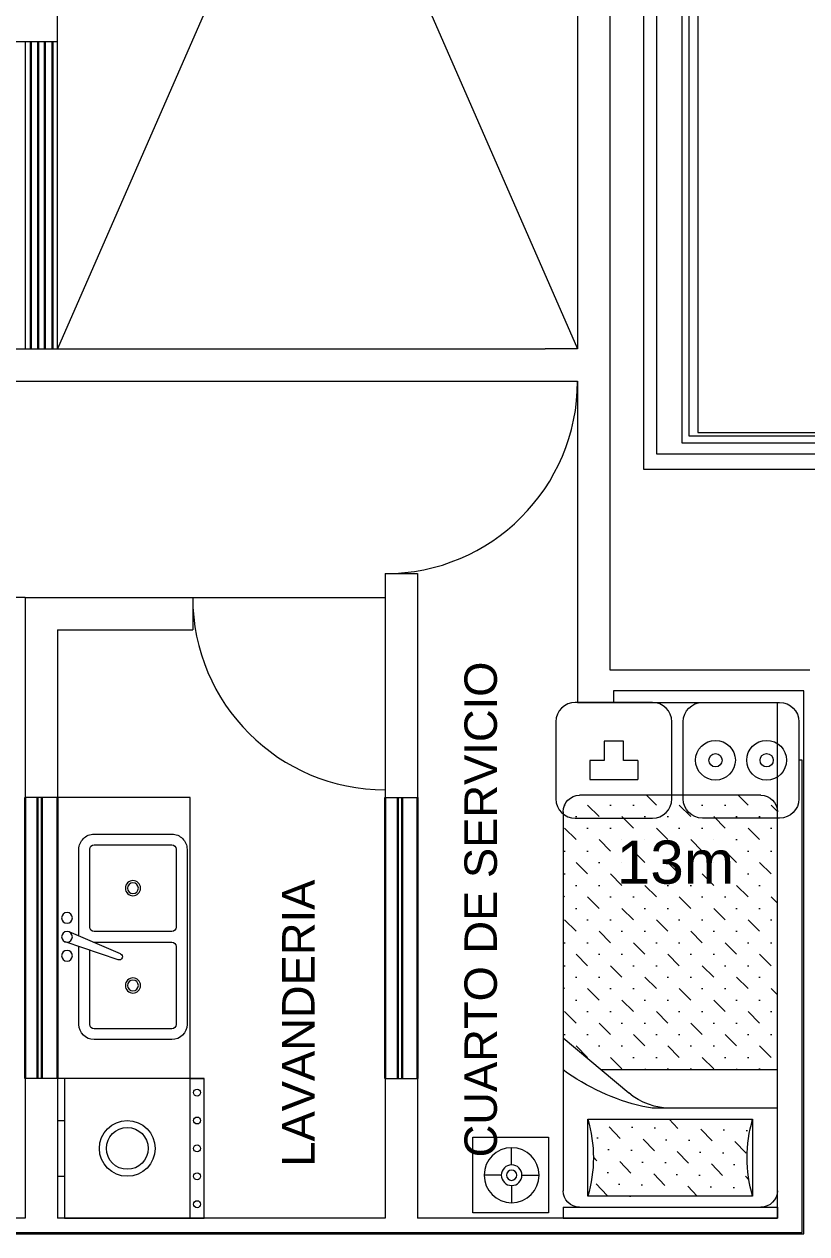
# Model space of a CAD drawing. Header units: metres. Extents: x -2 to 3328848, y -2 to 2725060.
# Drawn here: x 1663056.7 to 1663092.9, y 1364390.7 to 1364446.6 of the extents above; entities that cross this region are included whole.
import ezdxf

# ---------------------------------------------------------------- set-up
doc = ezdxf.new("R2010")
doc.units = ezdxf.units.M
doc.layers.get('0').update_dxf_attribs({"color": 253, "lineweight": 0})
for name, color, linetype, lineweight in [('arboles', 253, 'Continuous', 0), ('ICT_TOMAS', 1, 'Continuous', 0), ('muebles', 253, 'Continuous', 0), ('PUERTAS', 253, 'Continuous', 0), ('ventanas', 253, 'Continuous', 30)]:
    doc.layers.add(name, color=color, linetype=linetype, lineweight=lineweight)
doc.styles.add('COTA', font='arial.ttf', dxfattribs={"height": 1})
doc.styles.get("Standard").update_dxf_attribs({"font": 'arial.ttf'})

# ---------------------------------------------------------------- blocks, each defined once
blk = doc.blocks.new('CAMA190X100CM-1MESITA')
at = {"layer": 'muebles'}
h = blk.add_hatch(dxfattribs=at)
h.set_pattern_fill('MUDST', color=256, scale=0.3, angle=406.5404101467818, style=0)
h.set_pattern_definition([(46.54041014678172, (-83.74444524832165, -2.074263211482048), (0.04873694475618788, 0.1604671624221987), [0.07499999999999991, -0.07499999999999991, 0, -0.07499999999999991, 0, -0.07499999999999991])])
h.paths.add_polyline_path([(0.5317029959858814, -0.1015999999999906, -0.1428571428571422), (0.5317029959858814, -0.4571999999999719), (1.293702995985882, -0.4572000000000003, -0.1428571428571542), (1.293702995985882, -0.1015999999999906)])
h = blk.add_hatch(dxfattribs=at)
h.set_pattern_fill('MUDST', color=256, scale=0.3, angle=404.9999999999999, style=0)
h.set_pattern_definition([(44.99999999999999, (-83.74444524832165, -2.074263211482048), (0.05303300858899111, 0.1590990257669732), [0.075, -0.075, 0, -0.075, 0, -0.075])])
h.paths.add_polyline_path([(1.408002995985896, -0.685799999999972), (0.5945201833576732, -0.685799999999972), (0.4174029959858387, -0.8349778579598421), (0.4174029959858672, -1.879599999999982, 0.4142135623730951), (0.4936029959858672, -1.955799999999982), (1.331802995985868, -1.955799999999982, 0.4142135623732043), (1.408002995985896, -1.879599999999982)])
for p, q in [((0.4174029959858672, 2.842170943040401e-14), (1.408002995985896, 0)), ((0.4174029959858672, -0.05079999999998108), (0.4174029959858672, 2.842170943040401e-14)), ((1.408002995985896, -0.05079999999998108), (1.408002995985896, 0)), ((0.4174029959858672, -0.05079999999998108), (1.408002995985896, -0.05079999999998108)), ((0.1793012381893107, -0.1509421569701033), (0.1793012381893107, -0.07156330363437746)), ((0.5317029959858814, -0.1015999999999906), (0.5317029959858814, -0.4571999999999719)), ((1.293702995985882, -0.1015999999999906), (0.5317029959858814, -0.1015999999999906)), ((1.293702995985882, -0.4572000000000003), (1.293702995985882, -0.1015999999999906)), ((0.4174029959858672, -1.879599999999982), (0.4174029959858672, -0.1269999999999811)), ((1.408002995985896, -0.1269999999999811), (1.408002995985896, -1.879599999999982)), ((0.1315509518100839, -0.1986924433493016), (0.05217209847435811, -0.1986924433493016)), ((0.2270515245685374, -0.1986924433493016), (0.3064303779042632, -0.1986924433493016)), ((0.1793012381893107, -0.2464427297285283), (0.1793012381893107, -0.3258215830642541)), ((0.5317029959858814, -0.4571999999999719), (1.293702995985882, -0.4572000000000003)), ((1.408002995985896, -0.5079999999999814), (0.8564353919858831, -0.5079999999999814)), ((0.417762228185893, -0.8346752927999717), (0.7205244369858974, -0.5796722721999856)), ((1.408002995985896, -0.685799999999972), (0.5952029959858862, -0.685799999999972)), ((1.331802995985868, -1.955799999999982), (0.4936029959858956, -1.955799999999982))]:
    blk.add_line(p, q, dxfattribs=at)
blk.add_lwpolyline([(0, -0.02415880543381377), (0, -0.3741588054338081), (0.3499999999999943, -0.3741588054338081), (0.3499999999999943, -0.02415880543381377)], close=True, dxfattribs=at)
for radius in [0.1271291397149466, 0.04775028637921253, 0.02383671369655249]:
    blk.add_circle((0.1793012381893107, -0.1986924433493016), radius, dxfattribs=at)
for centre, radius, start, end in [((0.4936029959858956, -0.1269999999999811), 0.07619999999999999, 90, 180), ((1.331802995985868, -0.1269999999999811), 0.07619999999999999, 0, 90), ((-0.07789700401411892, -0.2793999999999812), 0.635, 343.7397950000001, 16.26020499999998), ((1.903302995985882, -0.2793999999999812), 0.635, 163.739795, 196.260205), ((1.0252512595859, -1.521810342199984), 1.033630902, 103.3927959999999, 126.0202339999999), ((0.91687746058588, -0.8127999999999815), 0.3048, 90, 130.10593), ((0.8564353919858831, -0.8127999999999815), 0.3048, 90, 103.3927959999999), ((0.4936029959858956, -1.879599999999982), 0.07619999999999999, 180, 270), ((1.331802995985868, -1.879599999999982), 0.07619999999999999, 270, 0)]:
    blk.add_arc(centre, radius, start, end, dxfattribs=at)
blk = doc.blocks.new('Tarja-p07')
for p, q in [((0.4049999999999976, 0.6299999999999998), (-0.4049999999999976, 0.6299999999999998)), ((-0.4749999999999979, 0.5599999999999995), (-0.4749999999999976, 0.2000000000000001)), ((0.4749999999999979, 0.2000000000000001), (0.4749999999999976, 0.5599999999999995)), ((-0.1062653567499119, 0.3117861346530091), (-0.02368834484204285, 0.06700860971768635)), ((-0.07887982777234726, 0.3222609398584922), (0.02297476823354216, 0.08485697847289658)), ((-0.4049999999999976, 0.1299999999999998), (-0.04493882846716431, 0.1299999999999999)), ((0.003606834382345404, 0.1299999999999999), (0.4049999999999976, 0.1300000000000001))]:
    blk.add_line(p, q)
for points in [[(-0.02520379208316269, 0.1971521671198501, 0.03573451433102479), (-0.02500000000000215, 0.2000000000000001), (-0.02500000000000172, 0.5599999999999995, 0.4142135623730951), (-0.04500000000000172, 0.5800000000000026), (-0.4050000000000011, 0.5800000000000026, 0.4142135623730951), (-0.4250000000000007, 0.5599999999999995)], [(-0.4250000000000007, 0.5599999999999995), (-0.4250000000000012, 0.2000000000000001, 0.4142135623730951), (-0.4050000000000011, 0.179999999999997), (-0.06180659684779653, 0.18, 0.4142135623730951)]]:
    blk.add_lwpolyline(points, format="xyb")
blk.add_lwpolyline([(0.02499999999999857, 0.5599999999999995), (0.02499999999999814, 0.2000000000000001, 0.4142135623730951), (0.04499999999999814, 0.179999999999997), (0.4049999999999976, 0.1800000000000001, 0.4142135623730951), (0.4249999999999972, 0.2000000000000001), (0.4249999999999976, 0.5599999999999995, 0.4142135623730951), (0.4049999999999976, 0.5800000000000026), (0.04499999999999814, 0.5800000000000026, 0.4142135623730951)], format="xyb", close=True)
for centre, radius in [((-0.225000000000005, 0.3799999999999998), 0.035), ((-0.225000000000005, 0.3799999999999998), 0.025), ((0.2249999999999979, 0.3799999999999998), 0.035), ((0.2249999999999979, 0.3799999999999998), 0.025), ((-0.08749999999999858, 0.07500000000000001), 0.025), ((0, 0.07500000000000712), 0.025), ((0.08749999999999858, 0.07500000000000001), 0.025)]:
    blk.add_circle(centre, radius)
for centre, radius, start, end in [((-0.4049999999999975, 0.5599999999999995), 0.07000000000000028, 90.00000000000006, 180), ((0.4049999999999975, 0.5599999999999996), 0.07000000000000012, 359.9999999999999, 89.99999999999991), ((-0.09236320124966468, 0.3164761014324043), 0.01467193633931174, 23.22102338587596, 198.6420990000152), ((-0.4049999999999975, 0.2), 0.07000000000000012, 179.9999999999999, 269.9999999999999), ((-0.4050000000000011, 0.2000000000000001), 0.02, 180, 270), ((-0.4050000000000011, 0.2000000000000001), 0.02, 180, 270), ((0.4049999999999978, 0.2000000000000003), 0.07000000000000015, 269.9999999999998, 359.9999999999999)]:
    blk.add_arc(centre, radius, start, end)
blk = doc.blocks.new('Muko05pl')
at = {"color": 0, "linetype": 'ByBlock'}
for p, q in [((0.3499999999999996, -0.02500000000000002), (-0.3499999999999996, -0.02500000000000002)), ((-0.3499999999999996, -0.02500000000000002), (-0.3499999999999996, -0.7249999999999999)), ((0.3499999999999996, -0.7249999999999999), (0.3499999999999996, -0.02500000000000002)), ((0.3499999999999996, -0.0950000000000159), (-0.3499999999999996, -0.0950000000000159)), ((-0.3499999999999996, -0.7249999999999999), (0.3499999999999996, -0.7249999999999999)), ((-0.1399999999999917, -0.760000000000008), (-0.1399999999999917, -0.7249999999999999)), ((0.1399999999999917, -0.760000000000008), (0.1399999999999917, -0.7249999999999999)), ((-0.1399999999999917, -0.760000000000008), (0.1399999999999917, -0.760000000000008))]:
    blk.add_line(p, q, dxfattribs=at)
for centre, radius in [((-0.2799999999999843, -0.06000000000000799), 0.0175), ((-0.1399999999999917, -0.06000000000000799), 0.0175), ((0, -0.06000000000000799), 0.0175), ((0.1400000000000317, -0.06000000000000799), 0.0175), ((0.2800000000000242, -0.06000000000000799), 0.0175), ((0, -0.4100000000000079), 0.14), ((0, -0.4100000000000079), 0.105)]:
    blk.add_circle(centre, radius, dxfattribs=at)
blk = doc.blocks.new('Toma TFN')
for p, q in [((-0.0625, 0.04999999999995453), (-0.05000000000000426, 0.04999999999995453)), ((-0.0625000000000071, 0), (-0.0625000000000071, 0.04999999999995453)), ((-0.05000000000000426, 0.04999999999995453), (0.04999999999999716, 0.04999999999995453)), ((0.04999999999999716, 0.04999999999995453), (0.0625, 0.04999999999995453)), ((0.06249999999999289, 0), (0.06249999999999289, 0.04999999999995453)), ((-0.05000000000000426, 0), (-0.0625, 5.684341886080801e-14)), ((-0.02499999999999858, 0), (-0.05000000000000426, 0)), ((-0.02499999999999858, -0.05000000000001137), (-0.02499999999999858, 0)), ((0.02499999999999858, 0), (0.02499999999999858, -0.05000000000001137)), ((0.04999999999999716, 0), (0.02499999999999858, 0)), ((0.0625, 5.684341886080801e-14), (0.04999999999999716, 0)), ((0.04999999999999716, 0), (0.04999999999999716, 0)), ((0.02499999999999858, -0.05000000000001137), (-0.02499999999999858, -0.05000000000001137))]:
    blk.add_line(p, q)
blk.add_lwpolyline([(-0.1000000000000085, 0.1499999999999204), (0.09999999999999432, 0.1499999999999773, -0.4142135623731283), (0.1499999999999986, 0.0999999999999659), (0.1499999999999986, -0.0999999999999659, -0.414213562373095), (0.1000000000000014, -0.1500000000000341), (-0.1000000000000085, -0.1500000000000341, -0.414213562373095), (-0.1500000000000057, -0.1000000000000227), (-0.1500000000000057, 0.0999999999999659, -0.414213562373095)], format="xyb", close=True)
blk = doc.blocks.new('TOMA TV')
blk.add_lwpolyline([(-0.1000000000000085, 0.1499999999999204), (0.09999999999999432, 0.1499999999999773, -0.4142135623731283), (0.1499999999999986, 0.0999999999999659), (0.1499999999999986, -0.0999999999999659, -0.414213562373095), (0.1000000000000014, -0.1500000000000341), (-0.1000000000000085, -0.1500000000000341, -0.414213562373095), (-0.1500000000000057, -0.1000000000000227), (-0.1500000000000057, 0.0999999999999659, -0.414213562373095)], format="xyb", close=True)
for centre, radius in [((-0.0663150679774205, -1.420738526825005e-14), 0.05153002220894185), ((0.06631506797741339, -1.421432416215396e-14), 0.05153002220894185), ((-0.0663150679774205, -1.420738526825005e-14), 0.0171766740696603), ((0.06631506797741339, -1.421432416215396e-14), 0.0171766740696603)]:
    blk.add_circle(centre, radius)

msp = doc.modelspace()

# ---------------------------------------------------------------- linework, layer by layer
at = {"ltscale": 0.02}
for p, q in [((1663083.782386544, 1364488.14974282), (1663083.782386544, 1364416.752999766)), ((1663058.235051156, 1364431.605919184), (1663058.235051156, 1364486.64974282)), ((1663058.235051156, 1364486.64974282), (1663082.282386542, 1364431.605919184)), ((1663082.282386542, 1364486.64974282), (1663058.235051156, 1364431.605919184)), ((1663082.282386542, 1364486.64974282), (1663082.282386542, 1364431.605919184)), ((1663033.022022172, 1364445.817534456), (1663056.735051156, 1364445.817534456)), ((1663056.735051156, 1364445.817534456), (1663056.735051156, 1364431.605919184)), ((1663056.735051156, 1364445.817534456), (1663058.235051156, 1364445.817534456)), ((1663034.52202217, 1364431.605919184), (1663056.735051156, 1364431.605919184)), ((1663056.735051156, 1364431.605919184), (1663058.235051156, 1364431.605919184)), ((1663058.235051156, 1364431.605919184), (1663080.782386542, 1364431.605919184)), ((1663082.282386542, 1364431.605919184), (1663080.782386542, 1364431.605919184)), ((1663034.52202217, 1364430.105919183), (1663082.282386542, 1364430.105919183)), ((1663082.282386542, 1364430.105919183), (1663082.282386542, 1364415.252999768)), ((1663073.385051156, 1364421.208583798), (1663073.385051156, 1364391.39974282)), ((1663074.885051156, 1364421.208583798), (1663074.885051156, 1364391.39974282)), ((1663056.735051156, 1364420.105919183), (1663056.735051156, 1364391.39974282)), ((1663056.735051156, 1364420.105919183), (1663067.235051158, 1364420.105919183)), ((1663064.487715768, 1364420.105919183), (1663064.487715768, 1364418.605919183)), ((1663067.235051158, 1364420.105919183), (1663073.385051156, 1364420.105919183)), ((1663058.235051156, 1364418.605919183), (1663058.235051156, 1364391.39974282)), ((1663058.235051156, 1364418.605919183), (1663064.487715768, 1364418.605919183)), ((1663058.235051156, 1364410.851488834), (1663056.735051156, 1364410.851488834)), ((1663064.364209837, 1364410.851488834), (1663058.235051156, 1364410.851488834)), ((1663073.385051156, 1364410.851488834), (1663074.885051156, 1364410.851488834)), ((1663058.235051156, 1364397.851488801), (1663056.735051156, 1364397.851488801)), ((1663058.557638454, 1364397.851488801), (1663058.235051156, 1364397.851488801)), ((1663073.385051156, 1364397.851488801), (1663074.885051156, 1364397.851488801)), ((1663056.735051156, 1364391.39974282), (1662986.500613455, 1364391.39974282)), ((1663073.385051156, 1364391.39974282), (1663058.235051156, 1364391.39974282)), ((1663091.522022172, 1364391.39974282), (1663074.885051156, 1364391.39974282))]:
    msp.add_line(p, q, dxfattribs=at)
for p, q in [((1663073.385051156, 1364421.208583798), (1663074.885051156, 1364421.208583798)), ((1663064.487715768, 1364420.105919183), (1663073.385051156, 1364420.105919183)), ((1663083.782386544, 1364416.752999766), (1663093.022022172, 1364416.752999766)), ((1663082.282386542, 1364415.252999768), (1663091.522022172, 1364415.252999768)), ((1663091.522022172, 1364391.39974282), (1663091.522022172, 1364415.252999768))]:
    msp.add_line(p, q)
at = {"layer": 'arboles', "ltscale": 0.02}
msp.add_line((1663064.364209837, 1364397.851488801), (1663065.009384435, 1364397.851488801), dxfattribs=at)
at = {"layer": 'ICT_TOMAS'}
for points in [[(1662997.449281147, 1364401.399742821), (1662997.449281147, 1364491.082705291), (1663087.843524347, 1364491.082705291), (1663087.843524347, 1364427.732351093), (1663106.732283622, 1364427.732351093), (1663106.732283622, 1364437.574795536), (1663121.636173805, 1364437.574795536), (1663121.636173805, 1364438.14974282)], [(1663124.577458994, 1364443.860655856), (1663124.577458994, 1364437.349770449), (1663107.060774871, 1364437.349770449), (1663107.060774871, 1364427.562197656), (1663087.443892588, 1364427.562197656), (1663087.443892588, 1364490.702753284), (1662998.118451195, 1364490.702753284), (1662998.118451195, 1364401.402532347)], [(1662998.682618773, 1364401.399742821), (1662998.682618773, 1364490.21523715), (1663087.102426176, 1364490.21523715), (1663087.102426176, 1364427.253242271), (1663107.342957538, 1364427.253242271), (1663107.342957538, 1364437.112612853), (1663127.518744183, 1364437.112612853), (1663127.518744183, 1364438.14974282)], [(1662999.915956398, 1364401.399742821), (1662999.915956398, 1364489.500718239), (1663085.928057393, 1364489.500718239), (1663085.928057393, 1364426.75837944), (1663143.960097634, 1364426.75837944), (1663143.960097634, 1364417.350181182), (1663143.333753502, 1364417.350181182)], [(1663001.149294024, 1364401.399742821), (1663001.149294024, 1364488.593348782), (1663085.32742644, 1364488.593348782), (1663085.32742644, 1364426.044488456), (1663140.649678789, 1364426.044488456), (1663140.649678789, 1364425.911247227)], [(1662999.229700192, 1364391.399742823), (1662999.229700192, 1364390.675132385), (1663000.762564867, 1364390.675132385), (1663092.744878044, 1364390.675132385), (1663092.744878044, 1364415.790212557), (1663083.943313652, 1364415.790212557), (1663083.943313652, 1364415.25299977)], [(1662999.53724188, 1364391.399742823), (1662999.53724188, 1364390.735040046), (1663000.762564867, 1364390.735040046), (1663092.662385035, 1364390.735040046), (1663092.662385035, 1364412.578126244), (1663092.519757834, 1364412.578126244)]]:
    msp.add_lwpolyline(points, dxfattribs=at)
at = {"layer": 'muebles', "ltscale": 0.02}
msp.add_line((1663056.735051156, 1364420.105919183), (1663050.735051156, 1364420.105919183), dxfattribs=at)
at = {"layer": 'muebles', "ltscale": 0.2}
msp.add_line((1663064.364209837, 1364397.851488801), (1663064.364209837, 1364410.851488834), dxfattribs=at)
at = {"layer": 'PUERTAS'}
for centre, start, end in [((1663073.385051156, 1364430.105919183), 270, 0), ((1663073.385051156, 1364420.105919183), 180, 270)]:
    msp.add_arc(centre, 8.89733538596829, start, end, dxfattribs=at)
at = {"layer": 'ventanas'}
for p, q in [((1663056.99505495, 1364431.605919184), (1663056.99505495, 1364445.817534456)), ((1663057.344854892, 1364431.605919184), (1663057.344854892, 1364445.817534456)), ((1663057.644854891, 1364431.605919184), (1663057.644854891, 1364445.817534456)), ((1663057.995065055, 1364431.605919184), (1663057.995056241, 1364445.817534456))]:
    msp.add_line(p, q, dxfattribs=at)
at = {"layer": 'ventanas', "ltscale": 0.2}
for p, q in [((1663056.735040909, 1364397.851488801), (1663056.735040909, 1364410.851469353)), ((1663057.31541022, 1364397.851488801), (1663057.31541022, 1364410.851469353)), ((1663057.515410221, 1364397.851488801), (1663057.515410221, 1364410.851469353)), ((1663058.235040909, 1364397.851488801), (1663058.235040909, 1364410.851469353)), ((1663073.385051156, 1364397.851488801), (1663073.38504091, 1364410.851469353)), ((1663073.96541022, 1364397.851488801), (1663073.96541022, 1364410.851469353)), ((1663074.165410221, 1364397.851488801), (1663074.165410221, 1364410.851469353)), ((1663074.885040908, 1364397.851488801), (1663074.885040908, 1364410.851469353))]:
    msp.add_line(p, q, dxfattribs=at)

# ---------------------------------------------------------------- block references
at = {"layer": 'arboles', "xscale": -10, "yscale": 10, "zscale": 10, "rotation": 180}
msp.add_blockref('CAMA190X100CM-1MESITA', (1663077.441992211, 1364391.39974282), dxfattribs=at)
at = {"layer": 'ICT_TOMAS', "xscale": -17.85663777392733, "yscale": 17.85663777392733, "zscale": 17.85663777392733, "rotation": 180}
msp.add_blockref('Toma TFN', (1663083.960919167, 1364412.573109342), dxfattribs=at)
at = {"layer": 'ICT_TOMAS', "xscale": 17.84178858404148, "yscale": 17.84178858404148, "zscale": 17.84178858404148}
msp.add_blockref('TOMA TV', (1663089.843489546, 1364412.578126244), dxfattribs=at)
at = {"layer": 'muebles', "ltscale": 4, "rotation": 270}
for name, p, xscale, yscale, zscale in [('Tarja-p07', (1663057.92370097, 1364404.410883939), -10, 10, 10), ('Muko05pl', (1663065.239803935, 1364394.625615809), 9.216779972810833, 9.216779972810833, 9.216779972810833)]:
    msp.add_blockref(name, p, dxfattribs=dict(at, xscale=xscale, yscale=yscale, zscale=zscale))

# ---------------------------------------------------------------- texts
at = {"linetype": 'Continuous', "char_height": 1.5, "attachment_point": 1, "rotation": 90}
for s, insert in [('CUARTO DE SERVICIO', (1663077.052345638, 1364394.207417794)), ('LAVANDERIA', (1663068.620000389, 1364393.780250479))]:
    msp.add_mtext_dynamic_manual_height_columns(s, width=45.32035914068729, gutter_width=125, heights=[0], dxfattribs=dict(at, insert=insert))
at = {"layer": 'ICT_TOMAS', "ltscale": 0.015, "insert": (1663084.902304196, 1364408.86628448), "char_height": 2, "attachment_point": 1, "style": 'COTA'}
msp.add_mtext_dynamic_manual_height_columns('\\pxqc;13m', width=3.810568010632977, gutter_width=4, heights=[1.343319116233424], dxfattribs=at)

doc.saveas('drawing.dxf')
